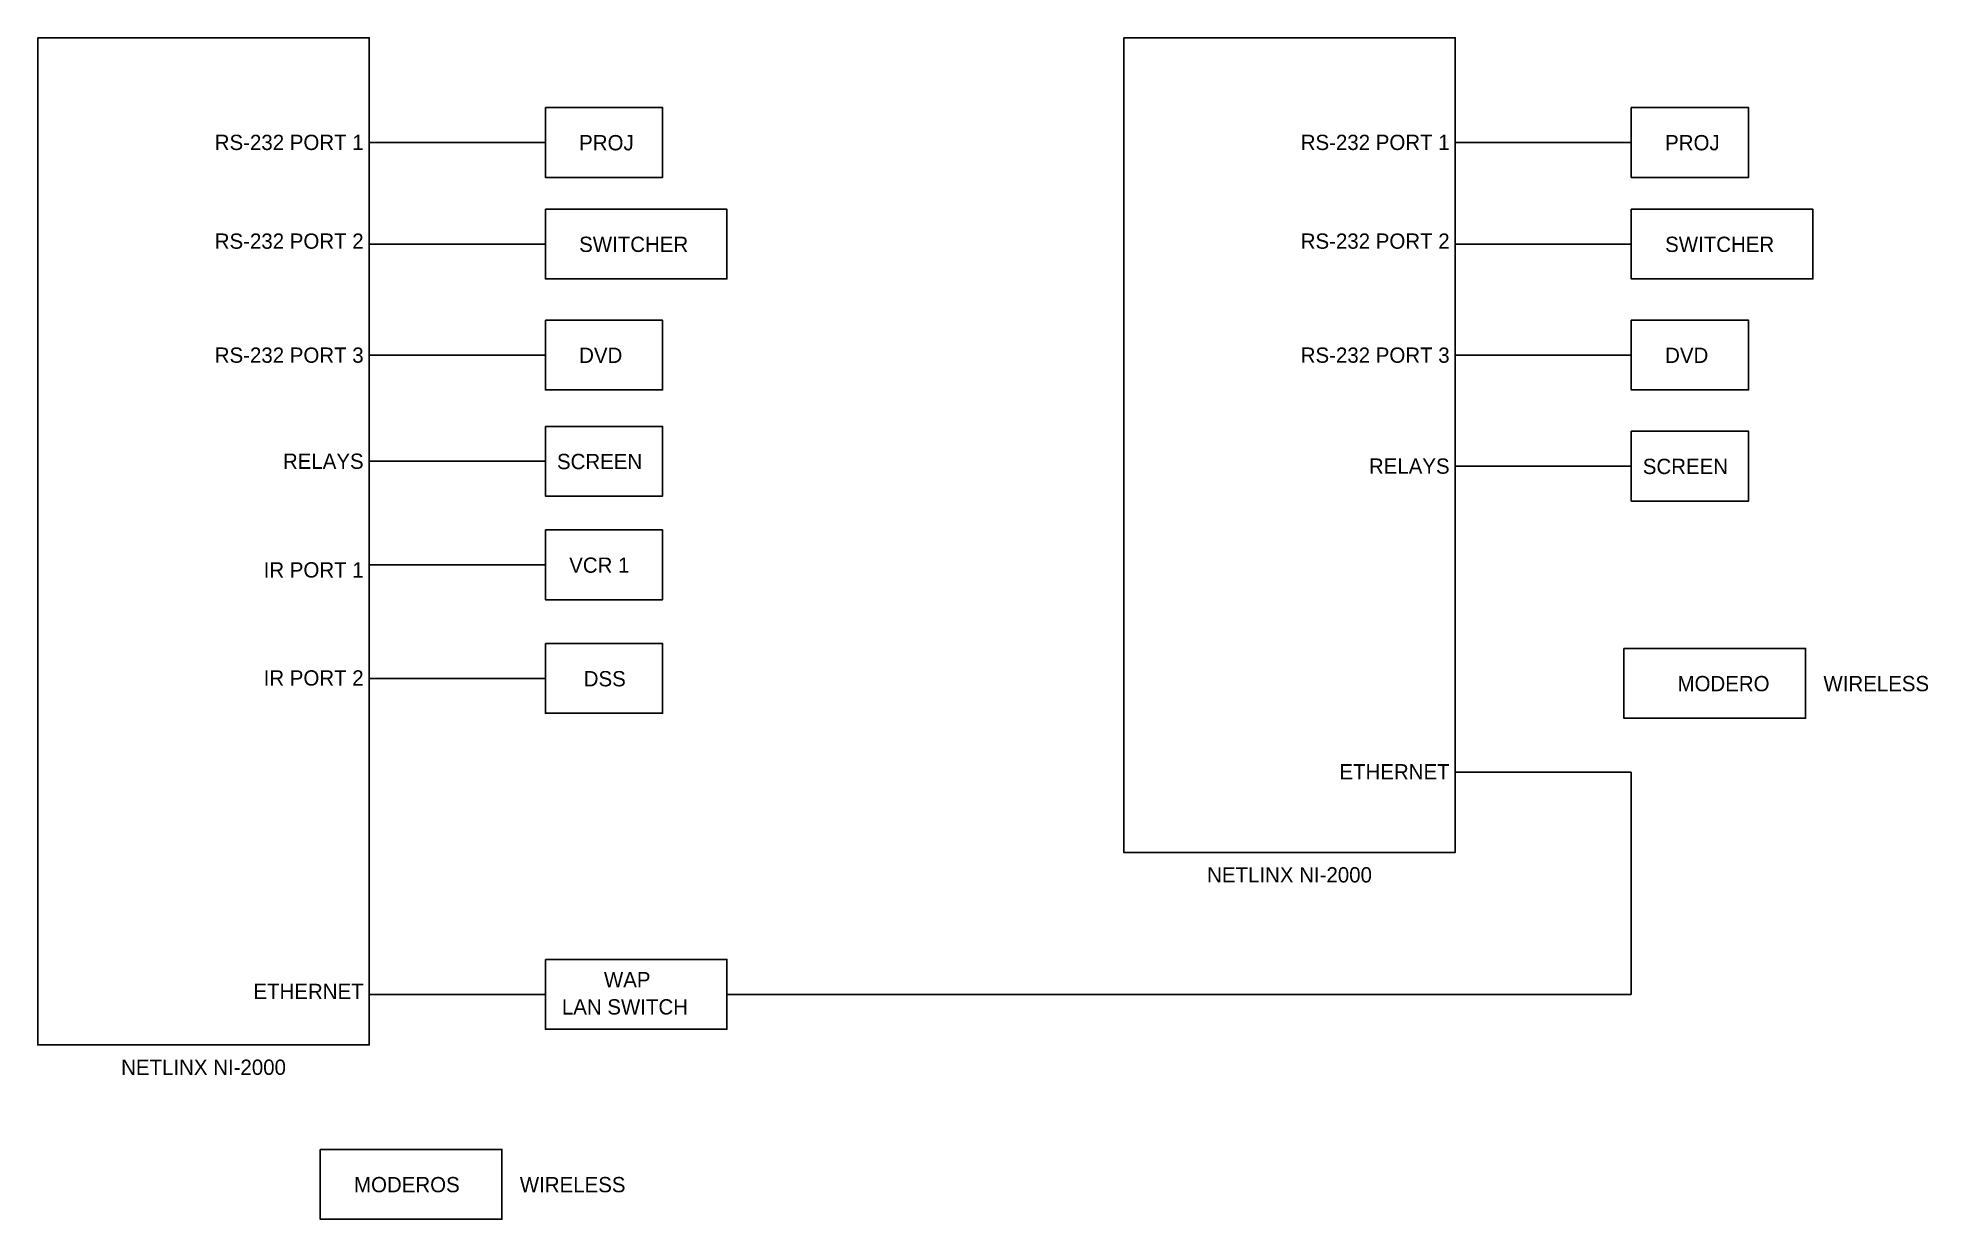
# Model space of a CAD drawing. Header units: inches. Extents: x 0.6 to 12.9, y 1.5 to 9.3.
import ezdxf
from ezdxf.enums import TextEntityAlignment as Align

# ---------------------------------------------------------------- set-up
doc = ezdxf.new("R2010")
doc.units = ezdxf.units.IN
doc.header["$MEASUREMENT"] = 0

msp = doc.modelspace()

# ---------------------------------------------------------------- linework, layer by layer
for p, q in [((3.882, 8.586), (2.731, 8.586)), ((10.983, 8.586), (9.832, 8.586)), ((3.882, 7.921), (2.731, 7.921)), ((10.983, 7.921), (9.832, 7.921)), ((3.882, 7.194), (2.731, 7.194)), ((10.983, 7.194), (9.832, 7.194)), ((3.882, 6.5), (2.731, 6.5)), ((10.983, 6.468), (9.832, 6.468)), ((3.882, 5.822), (2.731, 5.822)), ((3.882, 5.079), (2.731, 5.079)), ((10.983, 4.465), (9.832, 4.465)), ((10.983, 3.012), (10.983, 4.465)), ((3.882, 3.012), (2.731, 3.012)), ((5.069, 3.012), (10.983, 3.012))]:
    msp.add_line(p, q)
for points in [[(0.563, 9.27), (2.731, 9.27), (2.731, 2.681), (0.563, 2.681)], [(7.664, 9.27), (9.832, 9.27), (9.832, 3.941), (7.664, 3.941)], [(3.882, 8.814), (4.649, 8.814), (4.649, 8.357), (3.882, 8.357)], [(10.983, 8.814), (11.75, 8.814), (11.75, 8.357), (10.983, 8.357)], [(3.882, 8.149), (5.069, 8.149), (5.069, 7.693), (3.882, 7.693)], [(10.983, 8.149), (12.17, 8.149), (12.17, 7.693), (10.983, 7.693)], [(3.882, 7.422), (4.649, 7.422), (4.649, 6.966), (3.882, 6.966)], [(10.983, 7.422), (11.75, 7.422), (11.75, 6.966), (10.983, 6.966)], [(3.882, 6.728), (4.649, 6.728), (4.649, 6.272), (3.882, 6.272)], [(10.983, 6.696), (11.75, 6.696), (11.75, 6.239), (10.983, 6.239)], [(3.882, 6.05), (4.649, 6.05), (4.649, 5.594), (3.882, 5.594)], [(3.882, 5.307), (4.649, 5.307), (4.649, 4.851), (3.882, 4.851)], [(10.934, 5.275), (12.122, 5.275), (12.122, 4.818), (10.934, 4.818)], [(3.882, 3.24), (5.069, 3.24), (5.069, 2.784), (3.882, 2.784)], [(2.41, 1.997), (3.598, 1.997), (3.598, 1.541), (2.41, 1.541)]]:
    msp.add_lwpolyline(points, close=True)

# ---------------------------------------------------------------- texts
for s, p in [('RS-232 PORT 1 ', (2.731, 8.586)), ('RS-232 PORT 1 ', (9.832, 8.586)), ('RS-232 PORT 2 ', (2.731, 7.94)), ('RS-232 PORT 2 ', (9.832, 7.94)), ('RS-232 PORT 3 ', (2.731, 7.194)), ('RS-232 PORT 3 ', (9.832, 7.194)), ('RELAYS ', (2.731, 6.5)), ('RELAYS ', (9.832, 6.468)), ('IR PORT 1 ', (2.731, 5.789)), ('IR PORT 2 ', (2.731, 5.082)), ('ETHERNET ', (9.832, 4.468)), ('ETHERNET ', (2.731, 3.031))]:
    msp.add_text(s, height=0.1).set_placement(p, align=Align.MIDDLE_RIGHT)
for s, p in [('PROJ', (4.103, 8.534)), ('PROJ', (11.204, 8.534)), ('SWITCHER', (4.103, 7.869)), ('SWITCHER', (11.204, 7.869)), ('DVD', (4.103, 7.143)), ('DVD', (11.204, 7.143)), ('SCREEN', (3.958, 6.448)), ('SCREEN', (11.058, 6.416)), ('VCR 1', (4.038, 5.77)), ('DSS', (4.133, 5.027)), ('MODERO', (11.285, 4.995)), ('WIRELESS', (12.239, 4.995)), ('WAP', (4.265, 3.058)), ('LAN SWITCH', (3.99, 2.88)), ('MODEROS', (2.631, 1.717)), ('WIRELESS', (3.715, 1.717))]:
    msp.add_text(s, height=0.1).set_placement(p)
for p in [(8.748, 3.844), (1.647, 2.585)]:
    msp.add_text('NETLINX NI-2000', height=0.1).set_placement(p, align=Align.TOP_CENTER)

doc.saveas('drawing.dxf')
